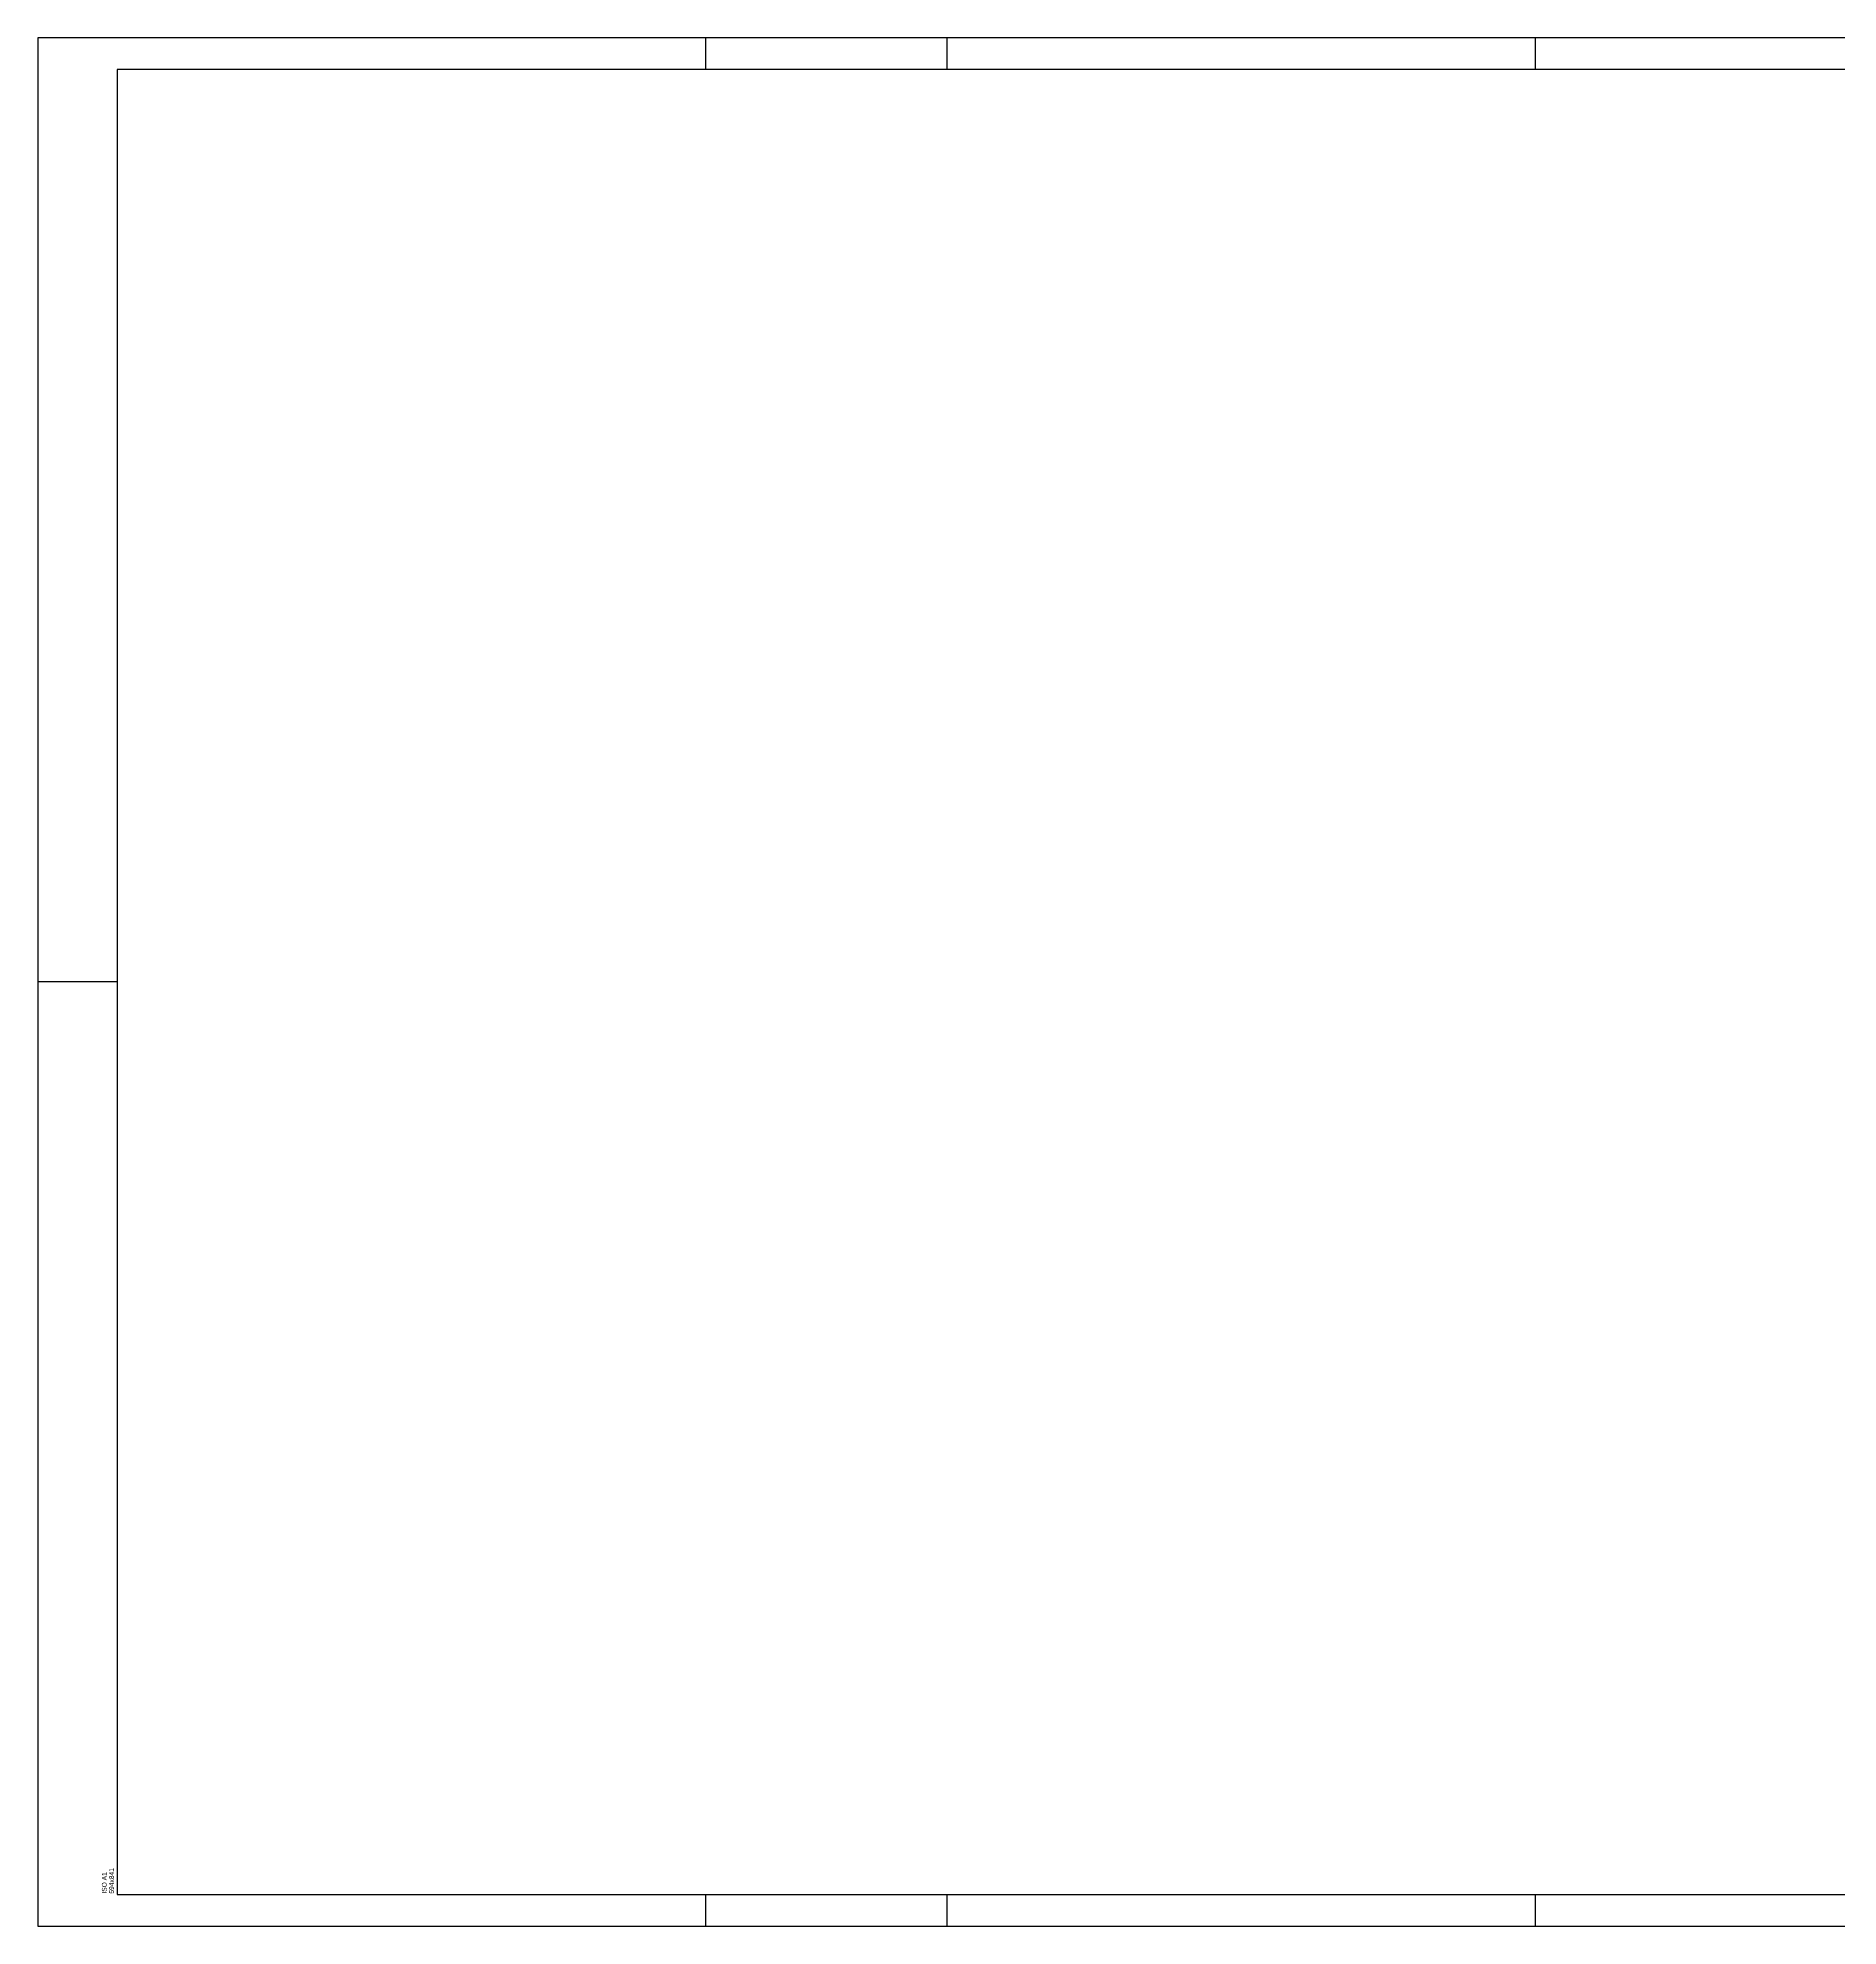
# Model space of a CAD drawing. Header units: millimetres. Extents: x 0 to 687901, y 0 to 346525.
# Drawn here: x 36454 to 50612, y 91625 to 106475 of the extents above; entities that cross this region are included whole.
import ezdxf

# ---------------------------------------------------------------- set-up
doc = ezdxf.new("R2010")
doc.units = ezdxf.units.MM
doc.layers.add('ARQ_Prancha', color=7, linetype='Continuous')
doc.layers.add('ARQ_Prancha lin_grossa', color=111, linetype='Continuous')
doc.styles.add('DES-ROMANS', font='arial.ttf')

msp = doc.modelspace()

# ---------------------------------------------------------------- linework, layer by layer
at = {"layer": 'ARQ_Prancha'}
for p, q in [((41704, 106475), (41704, 106225)), ((43604, 106475), (43604, 106225)), ((48229, 106475), (48229, 106225)), ((37079, 99050), (36454, 99050)), ((41704, 91875), (41704, 91625)), ((43604, 91875), (43604, 91625)), ((48229, 91875), (48229, 91625))]:
    msp.add_line(p, q, dxfattribs=at)
msp.add_lwpolyline([(36454, 91625), (57479, 91625), (57479, 106475), (36454, 106475)], close=True, dxfattribs=at)
at = {"layer": 'ARQ_Prancha lin_grossa'}
msp.add_lwpolyline([(57229, 91875), (57229, 106225), (37079, 106225), (37079, 91875), (57229, 91875)], close=True, dxfattribs=at)

# ---------------------------------------------------------------- texts
at = {"layer": 'ARQ_Prancha', "style": 'DES-ROMANS'}
for s, p in [('594x841', (37053, 91881)), ('ISO A1', (36996, 91881))]:
    msp.add_text(s, height=37.5, rotation=90, dxfattribs=at).set_placement(p)

doc.saveas('drawing.dxf')
